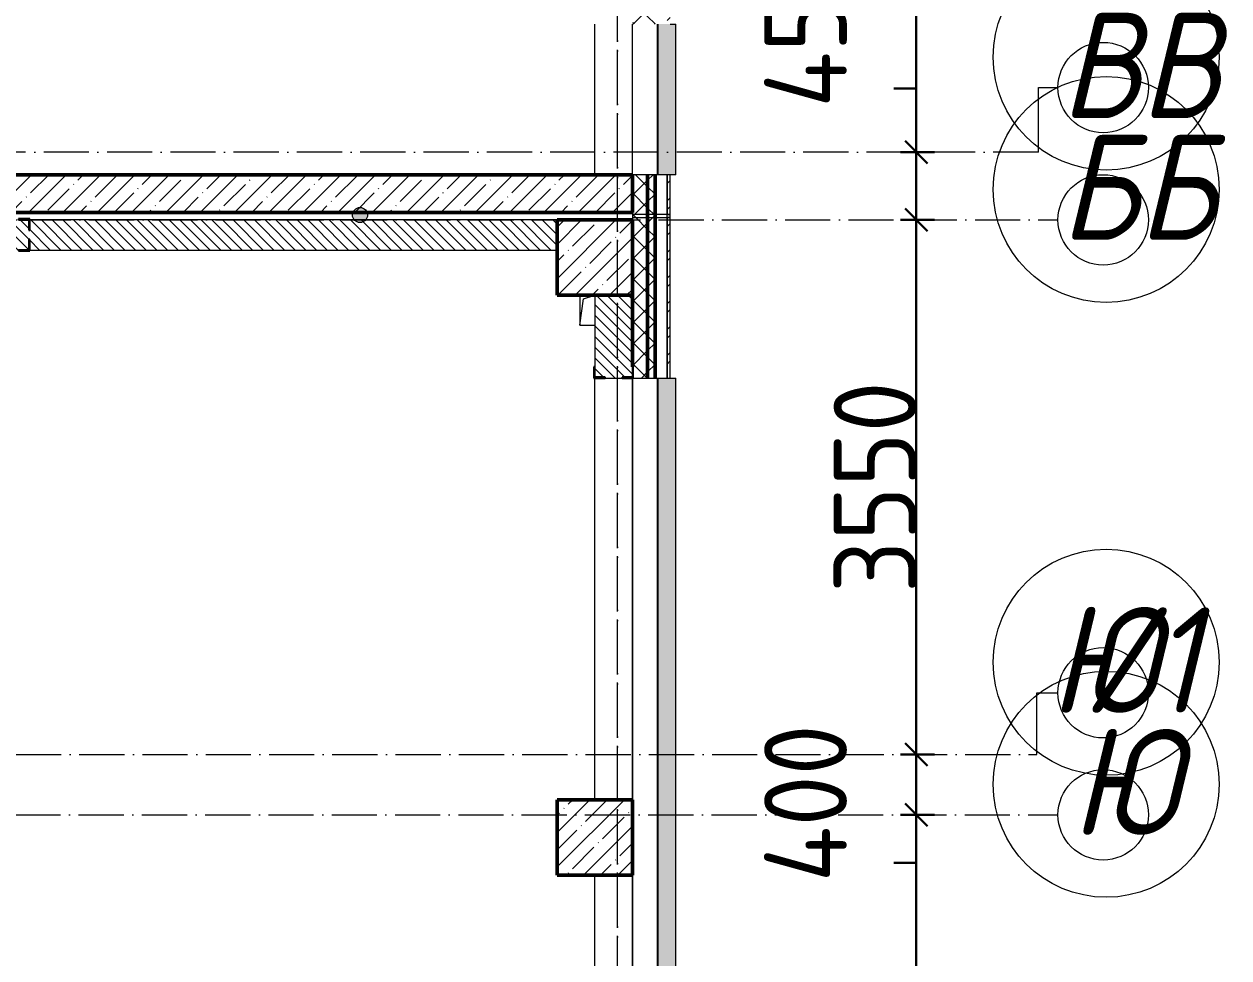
# Model space of a CAD drawing. Header units: millimetres. Extents: x -12989 to 629078, y -109036 to 555275.
# Drawn here: x 380983 to 388980, y -44982 to -38782 of the extents above; entities that cross this region are included whole.
import ezdxf

# ---------------------------------------------------------------- set-up
doc = ezdxf.new("R2010")
doc.units = ezdxf.units.MM
doc.linetypes.add('50_200_ШТРИХ_1Т_ш5_п1_п1_', pattern=[700, 500, -100, 0, -100])
for name, color, linetype, lineweight in [('4 -стяжа', 7, 'Continuous', 30), ('A-____-____-DIMS', 7, 'Continuous', 9), ('A-GENM-____-MCUT', 7, 'Continuous', 25), ('A-GENM-____-OTLN', 7, 'Continuous', 9), ('A-GENM-____-OTLN-1', 7, 'Continuous', 25), ('A-GLAZ-____-OTLN', 7, 'Continuous', 9), ('A-WALL-____-MCUT', 7, 'Continuous', 13), ('A-WALL-____-MCUT-1', 7, 'Continuous', 9), ('A-WALL-____-MCUT-2', 7, 'Continuous', 50), ('A-WALL-____-MCUT-3', 7, 'Continuous', 9), ('A-WALL-____-OTLN', 7, 'Continuous', 9), ('A-WALL-____-PATT-1', 7, 'Continuous', 9), ('A-WALL-FNSH-MCUT-1', 7, 'Continuous', 9), ('G-____-____-TEXT', 7, 'Continuous', 9), ('S-COLS-____-MCUT', 7, 'Continuous', 50), ('S-COLS-____-OTLN', 7, 'Continuous', 9), ('S-GRID-____-IDEN', 7, 'Continuous', 9), ('S-GRID-____-OTLN', 7, 'Continuous', 9), ('S-GRID-____-OTLN-1', 7, '50_200_ШТРИХ_1Т_ш5_п1_п1_', 9)]:
    doc.layers.add(name, color=color, linetype=linetype, lineweight=lineweight)
doc.layers.add('A-GLAZ-____-OTLN-1', color=7, linetype='Continuous', lineweight=9, true_color=0xc0c0c0)
doc.layers.get('4 -стяжа').off()
doc.styles.add('ISOCPEUR_I', font='isocpeui.ttf', dxfattribs={"width": 0.9, "height": 2.5})
doc.styles.add('ISOCPEUR_I_9', font='isocpeui.ttf', dxfattribs={"width": 0.9, "height": 250})
doc.styles.add('СПДС', font='isocpeur.ttf', dxfattribs={"width": 0.9})
doc.dimstyles.new('ISO-2_5_0_9К_БОЛЬШОЙ_ОСИ', dxfattribs={"dimscale": 304.8, "dimtxt": 248.995294, "dimasz": 0.492126, "dimexe": 0.393701, "dimexo": 0, "dimgap": 0, "dimtad": 1, "dimdec": 0, "dimzin": 0, "dimdsep": 46, "dimtxsty": 'ISOCPEUR_I_9', "dimblk1": 'OBLIQUE', "dimblk2": 'OBLIQUE', "dimsah": 1, "dimcen": 0.09, "dimdle": 0.393701, "dimazin": 0, "dimtfac": 1, "dimtdec": 4, "dimtix": 1, "dimtmove": 0, "dimatfit": 3, "dimfxl": 1, "dimtvp": 1, "dimtolj": 1, "dimtzin": 0, "dimarcsym": 2})
doc.dimstyles.new('ISO-2_5_0_9К_БОЛЬШОЙ_ОСИ_1', dxfattribs={"dimscale": 304.8, "dimtxt": 248.995294, "dimasz": 0.492126, "dimexe": 0.393701, "dimexo": 0, "dimgap": 0, "dimtad": 1, "dimdec": 0, "dimzin": 0, "dimdsep": 46, "dimtxsty": 'ISOCPEUR_I_9', "dimblk1": 'OBLIQUE', "dimblk2": 'OBLIQUE', "dimsah": 1, "dimcen": 0.09, "dimdle": 0.393701, "dimazin": 0, "dimtfac": 1, "dimtdec": 4, "dimtix": 1, "dimtmove": 1, "dimatfit": 3, "dimfxl": 1, "dimtvp": 1, "dimtolj": 1, "dimtzin": 0, "dimarcsym": 2})
pattern_1 = [(45, (283770.71, -86863.46), (-70.71068, 70.71068), []), (135, (283770.71, -86863.46), (-70.71068, -70.71068), [])]
pattern_2 = [(45, (-101000, -46531.04), (-114.04925, 114.04925), []), (45, (-100885.95, -46531.04), (-114.04925, 114.04925), [201.613, -40.323, 3.353, -36.97])]
pattern_3 = [(135, (283770.707, -86863.456), (-35.35534, -35.35534), [])]
pattern_4 = [(45, (283770.7, -86863.46), (-114.04925, 114.04925), []), (45, (283884.76, -86863.46), (-114.04925, 114.04925), [201.612, -40.322, 3.353, -36.97])]
pattern_5 = [(45, (283770.71, -86863.46), (-85.53659, 85.53659), []), (45, (283827.73, -86863.46), (-85.53659, 85.53659), [])]

# ---------------------------------------------------------------- blocks, each defined once
blk = doc.blocks.new('BSC_Колонна _Прямоугольная - 500х500-V114-АР1_План отверстий 3 этажа в осях 1-64_Ю-ЯЯ')
at = {"layer": 'S-COLS-____-OTLN'}
h = blk.add_hatch(dxfattribs=at)
h.set_pattern_fill('FP_119', color=256, style=0, pattern_type=2)
h.set_pattern_definition(pattern_2)
h.paths.add_polyline_path([(-250, -250), (250, -250), (250, 250), (-250, 250), (-250, 198.3)], flags=0)
at = {"layer": 'S-COLS-____-MCUT'}
for p, q in [((250, 250), (-250, 250)), ((-250, 250), (-250, -250)), ((250, -250), (250, 250)), ((-250, -250), (250, -250))]:
    blk.add_line(p, q, dxfattribs=at)
blk = doc.blocks.new('Фахверк_СКБ_Уголок - 200_3550-28267367-АР1_План отверстий 3 этажа в осях 1-64_Ю-ЯЯ')
at = {"layer": 'A-GENM-____-MCUT'}
for p, q in [((200, 156), (125, 156)), ((125, 156), (125, 81)), ((125, 81), (131, 81)), ((131, 81), (131, 150)), ((131, 150), (200, 150)), ((200, 150), (200, 156)), ((131, 19), (125, 19)), ((125, 19), (125, -56)), ((131, -50), (131, 19)), ((125, -56), (200, -56)), ((200, -50), (131, -50)), ((200, -56), (200, -50))]:
    blk.add_line(p, q, dxfattribs=at)
blk = doc.blocks.new('Отлив_СКБ - Отлив витража_120_НВФ-31885283-АР1_План отверстий 3 этажа в осях 1-64_Ю-ЯЯ')
at = {"layer": 'A-GLAZ-____-OTLN-1'}
for points in [[(426.9, -2), (1000, -2), (1000, 0), (0, 0), (0, -2)], [(426.9, -120), (1000, -120), (1000, -2), (0, -2), (0, -120)]]:
    blk.add_hatch(color=256, dxfattribs=at).paths.add_polyline_path(points, flags=0)
at = {"layer": 'A-GLAZ-____-OTLN'}
for p, q in [((0, 0), (1000, 0)), ((1000, -2), (0, -2)), ((0, -120), (0, -83)), ((0, -120), (1000, -120)), ((1000, -83), (1000, -120))]:
    blk.add_line(p, q, dxfattribs=at)
blk = doc.blocks.new('Стены 13 - Стены 4-31812941-АР1_План отверстий 3 этажа в осях 1-64_Ю-ЯЯ')
at = {"layer": 'A-WALL-____-MCUT'}
for p, q in [((-1843.5, 41030.2), (-1843.5, 41010.2)), ((-1593.5, 41030.2), (-1843.5, 41030.2)), ((-1593.5, 41010.2), (-1593.5, 41030.2)), ((-1843.5, 41010.2), (-1593.5, 41010.2))]:
    blk.add_line(p, q, dxfattribs=at)
blk = doc.blocks.new('BSC_Колонна _Прямоугольная - 500х500-V138-АР1_План отверстий 3 этажа в осях 1-64_А-ГГ')
at = {"layer": 'S-COLS-____-OTLN'}
h = blk.add_hatch(dxfattribs=at)
h.set_pattern_fill('FP_161', color=256, style=0, pattern_type=2)
h.set_pattern_definition(pattern_2)
h.paths.add_polyline_path([(-250, -250), (250, -250), (250, 250), (-250, 250), (-250, -215.4)], flags=0)
at = {"layer": 'S-COLS-____-MCUT'}
for p, q in [((250, 250), (-250, 250)), ((-250, 250), (-250, -250)), ((250, -250), (250, 250)), ((-250, -250), (250, -250))]:
    blk.add_line(p, q, dxfattribs=at)
blk = doc.blocks.new('BSC_Колонна _Прямоугольная - 500х500-V140-АР1_План отверстий 3 этажа в осях 1-64_А-ГГ')
at = {"layer": 'S-COLS-____-OTLN'}
h = blk.add_hatch(dxfattribs=at)
h.set_pattern_fill('FP_163', color=256, style=0, pattern_type=2)
h.set_pattern_definition([(45, (-101000, -42681.04), (-114.04925, 114.04925), []), (45, (-100885.95, -42681.04), (-114.04925, 114.04925), [201.613, -40.323, 3.353, -36.97])])
h.paths.add_polyline_path([(-250, -250), (250, -250), (250, 250), (-250, 250)], flags=0)
at = {"layer": 'S-COLS-____-MCUT'}
for p, q in [((250, 250), (-250, 250)), ((-250, 250), (-250, -250)), ((250, -250), (250, 250)), ((-250, -250), (250, -250))]:
    blk.add_line(p, q, dxfattribs=at)
blk = doc.blocks.new('Фахверк_СКБ_Уголок - 250_2700-27497298-АР1_План отверстий 3 этажа в осях 1-64_А-ГГ')
at = {"layer": 'A-GENM-____-MCUT'}
for p, q in [((200, 181), (125, 181)), ((125, 181), (125, 106)), ((131, 106), (131, 175)), ((131, 175), (200, 175)), ((200, 175), (200, 181)), ((125, 106), (131, 106)), ((131, -6), (125, -6)), ((125, -6), (125, -81)), ((131, -75), (131, -6)), ((200, -75), (131, -75)), ((200, -81), (200, -75)), ((125, -81), (200, -81))]:
    blk.add_line(p, q, dxfattribs=at)
blk = doc.blocks.new('Фахверк_СКБ_Уголок - 200_3550-28267367-АР1_План отверстий 3 этажа в осях 1-64_А-ГГ')
at = {"layer": 'A-GENM-____-MCUT'}
for p, q in [((200, 156), (125, 156)), ((125, 156), (125, 81)), ((125, 81), (131, 81)), ((131, 81), (131, 150)), ((131, 150), (200, 150)), ((200, 150), (200, 156)), ((131, 19), (125, 19)), ((125, 19), (125, -56)), ((131, -50), (131, 19)), ((125, -56), (200, -56)), ((200, -50), (131, -50)), ((200, -56), (200, -50))]:
    blk.add_line(p, q, dxfattribs=at)
blk = doc.blocks.new('AR_Отверстие прямоугольное _в плите_ - AR_Отверстие прямоугольное _в плите_-V178-АР1_План отверстий 3 этажа в осях 1-64_А-ГГ')
at = {"layer": 'A-GENM-____-OTLN'}
for p, q in [((-50, 100), (-50, -100)), ((-25, 75), (50, 100)), ((-50, -100), (-25, 75)), ((-50, -100), (50, -100))]:
    blk.add_line(p, q, dxfattribs=at)
blk = doc.blocks.new('Отлив_СКБ - Отлив витража_120_НВФ-31885688-АР1_План отверстий 3 этажа в осях 1-64_А-ГГ')
at = {"layer": 'A-GLAZ-____-OTLN-1'}
for points in [[(4275.3, -2), (4800, -2), (4800, 0), (0, 0), (0, -2), (740.4, -2)], [(4275.3, -120), (4800, -120), (4800, -2), (0, -2), (0, -120), (740.4, -120)]]:
    blk.add_hatch(color=256, dxfattribs=at).paths.add_polyline_path(points, flags=0)
at = {"layer": 'A-GLAZ-____-OTLN'}
for p, q in [((0, 0), (4800, 0)), ((4800, -2), (0, -2)), ((0, -120), (0, -83)), ((0, -120), (4800, -120)), ((4800, -83), (4800, -120))]:
    blk.add_line(p, q, dxfattribs=at)
blk = doc.blocks.new('Стены 13 - Стены 4-31812941-АР1_План отверстий 3 этажа в осях 1-64_А-ГГ')
at = {"layer": 'A-WALL-____-MCUT-3'}
for p, q in [((-1843.5, 41030.2), (-1843.5, 41010.2)), ((-1593.5, 41030.2), (-1843.5, 41030.2)), ((-1593.5, 41010.2), (-1593.5, 41030.2)), ((-1843.5, 41010.2), (-1593.5, 41010.2))]:
    blk.add_line(p, q, dxfattribs=at)
blk = doc.blocks.new('Ось сетки - Круг_Ø6_00__ISO-2_5_0_9K_-25732049-АР1_План отверстий 3 этажа в осях 1-64_А-ГГ')
at = {"layer": 'S-GRID-____-IDEN'}
blk.add_circle((0, 0), 3, dxfattribs=at)
blk = doc.blocks.new('Ось сетки - Круг_Ø6_00__ISO-2_5_0_9K_-25732049-АР1_План отверстий 3 этажа в осях 1-64_Ю-ЯЯ')
at = {"layer": 'S-GRID-____-IDEN'}
blk.add_circle((0, 0), 3, dxfattribs=at)
blk = doc.blocks.new('_Oblique')
at = {"color": 0, "linetype": 'ByBlock', "lineweight": -2}
blk.add_line((-0.5, -0.5), (0.5, 0.5), dxfattribs=at)
blk = doc.blocks.new('*D2874')
at = {"layer": 'A-____-____-DIMS', "color": 0, "lineweight": -2, "transparency": 16777216}
for p, q in [((386904.9, -44152.4), (386904.9, -43512.4)), ((386798.9, -43632.4), (387024.9, -43632.4)), ((386798.9, -44032.4), (387024.9, -44032.4)), ((386904.9, -44352.1), (386904.9, -44032.4)), ((386754.9, -44352.1), (386904.9, -44352.1))]:
    blk.add_line(p, q, dxfattribs=at)
at = {"layer": 'Defpoints', "color": 0, "transparency": 16777216}
for p in [(386798.9, -43632.4), (386904.9, -43632.4), (386798.9, -44032.4)]:
    blk.add_point(p, dxfattribs=at)
at = {"layer": 'A-____-____-DIMS', "color": 0, "lineweight": -2, "transparency": 16777216, "xscale": 150, "yscale": 150, "zscale": 150}
for p, rotation in [((386904.9, -43632.4), 90), ((386904.9, -44032.4), 270)]:
    blk.add_blockref('_Oblique', p, dxfattribs=dict(at, rotation=rotation))
at = {"layer": 'A-____-____-DIMS', "color": 0, "transparency": 16777216, "insert": (385895.4, -44480.1), "char_height": 548.64, "attachment_point": 1, "rotation": 90, "line_spacing_factor": 1.149209, "style": 'СПДС'}
blk.add_mtext('\\A1;400', dxfattribs=at)
blk = doc.blocks.new('*D2875')
at = {"layer": 'A-____-____-DIMS', "color": 0, "lineweight": -2, "transparency": 16777216}
for p, q in [((386904.9, -43752.4), (386904.9, -39962.4)), ((386798.9, -40082.4), (387024.9, -40082.4)), ((386798.9, -43632.4), (387024.9, -43632.4))]:
    blk.add_line(p, q, dxfattribs=at)
at = {"layer": 'Defpoints', "color": 0, "transparency": 16777216}
for p in [(386798.9, -40082.4), (386904.9, -40082.4), (386798.9, -43632.4)]:
    blk.add_point(p, dxfattribs=at)
at = {"layer": 'A-____-____-DIMS', "color": 0, "lineweight": -2, "transparency": 16777216, "xscale": 150, "yscale": 150, "zscale": 150}
for p, rotation in [((386904.9, -40082.4), 90), ((386904.9, -43632.4), 270)]:
    blk.add_blockref('_Oblique', p, dxfattribs=dict(at, rotation=rotation))
at = {"layer": 'A-____-____-DIMS', "color": 0, "transparency": 16777216, "insert": (386630.6, -41857.4), "char_height": 548.64, "attachment_point": 5, "rotation": 90, "style": 'СПДС'}
blk.add_mtext('\\A1;3550', dxfattribs=at)
blk = doc.blocks.new('*D2876')
at = {"layer": 'A-____-____-DIMS', "color": 0, "lineweight": -2, "transparency": 16777216}
for p, q in [((386754.9, -39209.4), (386904.9, -39209.4)), ((386904.9, -39209.4), (386904.9, -39632.4)), ((386904.9, -40202.4), (386904.9, -39512.4)), ((386798.9, -39632.4), (387024.9, -39632.4)), ((386798.9, -40082.4), (387024.9, -40082.4))]:
    blk.add_line(p, q, dxfattribs=at)
at = {"layer": 'Defpoints', "color": 0, "transparency": 16777216}
for p in [(386798.9, -39632.4), (386904.9, -39632.4), (386798.9, -40082.4)]:
    blk.add_point(p, dxfattribs=at)
at = {"layer": 'A-____-____-DIMS', "color": 0, "lineweight": -2, "transparency": 16777216, "xscale": 150, "yscale": 150, "zscale": 150}
for p, rotation in [((386904.9, -39632.4), 90), ((386904.9, -40082.4), 270)]:
    blk.add_blockref('_Oblique', p, dxfattribs=dict(at, rotation=rotation))
at = {"layer": 'A-____-____-DIMS', "color": 0, "transparency": 16777216, "insert": (385895.4, -39337.4), "char_height": 548.64, "attachment_point": 1, "rotation": 90, "line_spacing_factor": 1.149209, "style": 'СПДС'}
blk.add_mtext('\\A1;450', dxfattribs=at)
blk = doc.blocks.new('*D2877')
at = {"layer": 'A-____-____-DIMS', "color": 0, "lineweight": -2, "transparency": 16777216}
for p, q in [((386904.9, -39752.4), (386904.9, -34812.4)), ((386798.9, -34932.4), (387024.9, -34932.4)), ((386798.9, -39632.4), (387024.9, -39632.4))]:
    blk.add_line(p, q, dxfattribs=at)
at = {"layer": 'Defpoints', "color": 0, "transparency": 16777216}
for p in [(386798.9, -34932.4), (386904.9, -34932.4), (386798.9, -39632.4)]:
    blk.add_point(p, dxfattribs=at)
at = {"layer": 'A-____-____-DIMS', "color": 0, "lineweight": -2, "transparency": 16777216, "xscale": 150, "yscale": 150, "zscale": 150}
for p, rotation in [((386904.9, -34932.4), 90), ((386904.9, -39632.4), 270)]:
    blk.add_blockref('_Oblique', p, dxfattribs=dict(at, rotation=rotation))
at = {"layer": 'A-____-____-DIMS', "color": 0, "transparency": 16777216, "insert": (386630.6, -37282.4), "char_height": 548.64, "attachment_point": 5, "rotation": 90, "style": 'СПДС'}
blk.add_mtext('\\A1;4700', dxfattribs=at)
blk = doc.blocks.new('*D2901')
at = {"layer": 'A-____-____-DIMS', "color": 0, "lineweight": -2, "transparency": 16777216}
for p, q in [((386904.9, -49652.4), (386904.9, -43912.4)), ((386798.9, -44032.4), (387024.9, -44032.4)), ((386798.9, -49532.4), (387024.9, -49532.4))]:
    blk.add_line(p, q, dxfattribs=at)
at = {"layer": 'Defpoints', "color": 0, "transparency": 16777216}
for p in [(386798.9, -44032.4), (386904.9, -44032.4), (386798.9, -49532.4)]:
    blk.add_point(p, dxfattribs=at)
at = {"layer": 'A-____-____-DIMS', "color": 0, "lineweight": -2, "transparency": 16777216, "xscale": 150, "yscale": 150, "zscale": 150}
for p, rotation in [((386904.9, -44032.4), 90), ((386904.9, -49532.4), 270)]:
    blk.add_blockref('_Oblique', p, dxfattribs=dict(at, rotation=rotation))
at = {"layer": 'A-____-____-DIMS', "color": 0, "transparency": 16777216, "insert": (386630.6, -46782.4), "char_height": 548.64, "attachment_point": 5, "rotation": 90, "style": 'СПДС'}
blk.add_mtext('\\A1;5500', dxfattribs=at)
blk = doc.blocks.new('*D2902')
at = {"layer": 'A-____-____-DIMS', "color": 0, "lineweight": -2, "transparency": 16777216}
for p, q in [((386904.9, -44152.4), (386904.9, -43512.4)), ((386798.9, -43632.4), (387024.9, -43632.4)), ((386798.9, -44032.4), (387024.9, -44032.4)), ((386904.9, -44352.1), (386904.9, -44032.4)), ((386754.9, -44352.1), (386904.9, -44352.1))]:
    blk.add_line(p, q, dxfattribs=at)
at = {"layer": 'Defpoints', "color": 0, "transparency": 16777216}
for p in [(386798.9, -43632.4), (386904.9, -43632.4), (386798.9, -44032.4)]:
    blk.add_point(p, dxfattribs=at)
at = {"layer": 'A-____-____-DIMS', "color": 0, "lineweight": -2, "transparency": 16777216, "xscale": 150, "yscale": 150, "zscale": 150}
for p, rotation in [((386904.9, -43632.4), 90), ((386904.9, -44032.4), 270)]:
    blk.add_blockref('_Oblique', p, dxfattribs=dict(at, rotation=rotation))
at = {"layer": 'A-____-____-DIMS', "color": 0, "transparency": 16777216, "insert": (385895.4, -44480.1), "char_height": 548.64, "attachment_point": 1, "rotation": 90, "line_spacing_factor": 1.149209, "style": 'СПДС'}
blk.add_mtext('\\A1;400', dxfattribs=at)
blk = doc.blocks.new('*D2903')
at = {"layer": 'A-____-____-DIMS', "color": 0, "lineweight": -2, "transparency": 16777216}
for p, q in [((386904.9, -43752.4), (386904.9, -39962.4)), ((386798.9, -40082.4), (387024.9, -40082.4)), ((386798.9, -43632.4), (387024.9, -43632.4))]:
    blk.add_line(p, q, dxfattribs=at)
at = {"layer": 'Defpoints', "color": 0, "transparency": 16777216}
for p in [(386798.9, -40082.4), (386904.9, -40082.4), (386798.9, -43632.4)]:
    blk.add_point(p, dxfattribs=at)
at = {"layer": 'A-____-____-DIMS', "color": 0, "lineweight": -2, "transparency": 16777216, "xscale": 150, "yscale": 150, "zscale": 150}
for p, rotation in [((386904.9, -40082.4), 90), ((386904.9, -43632.4), 270)]:
    blk.add_blockref('_Oblique', p, dxfattribs=dict(at, rotation=rotation))
at = {"layer": 'A-____-____-DIMS', "color": 0, "transparency": 16777216, "insert": (386630.6, -41857.4), "char_height": 548.64, "attachment_point": 5, "rotation": 90, "style": 'СПДС'}
blk.add_mtext('\\A1;3550', dxfattribs=at)
blk = doc.blocks.new('*D2904')
at = {"layer": 'A-____-____-DIMS', "color": 0, "lineweight": -2, "transparency": 16777216}
for p, q in [((386754.9, -39209.4), (386904.9, -39209.4)), ((386904.9, -39209.4), (386904.9, -39632.4)), ((386904.9, -40202.4), (386904.9, -39512.4)), ((386798.9, -39632.4), (387024.9, -39632.4)), ((386798.9, -40082.4), (387024.9, -40082.4))]:
    blk.add_line(p, q, dxfattribs=at)
at = {"layer": 'Defpoints', "color": 0, "transparency": 16777216}
for p in [(386798.9, -39632.4), (386904.9, -39632.4), (386798.9, -40082.4)]:
    blk.add_point(p, dxfattribs=at)
at = {"layer": 'A-____-____-DIMS', "color": 0, "lineweight": -2, "transparency": 16777216, "xscale": 150, "yscale": 150, "zscale": 150}
for p, rotation in [((386904.9, -39632.4), 90), ((386904.9, -40082.4), 270)]:
    blk.add_blockref('_Oblique', p, dxfattribs=dict(at, rotation=rotation))
at = {"layer": 'A-____-____-DIMS', "color": 0, "transparency": 16777216, "insert": (385895.4, -39337.4), "char_height": 548.64, "attachment_point": 1, "rotation": 90, "line_spacing_factor": 1.149209, "style": 'СПДС'}
blk.add_mtext('\\A1;450', dxfattribs=at)
blk = doc.blocks.new('3эт')
at = {"layer": 'S-GRID-____-OTLN-1', "color": 251, "ltscale": 0.6, "true_color": 0x636466}
for p, q in [((384920.7, -46882.4), (384920.7, 4029.4)), ((384920.7, -91346.1), (384920.7, -36982.5)), ((387715.1, -39632.4), (376792, -39632.4)), ((387715.1, -39632.4), (376792, -39632.4)), ((376792, -40082.4), (387845.1, -40082.4)), ((376792, -40082.4), (387845.1, -40082.4)), ((358243, -43632.4), (387705.3, -43632.4)), ((358243, -43632.4), (387705.3, -43632.4)), ((351097.5, -44032.4), (387845.1, -44032.4))]:
    blk.add_line(p, q, dxfattribs=at)
at = {"layer": 'S-GRID-____-IDEN', "xscale": 250, "yscale": 250, "zscale": 99.99999999999993}
for p, rotation in [((388165, -39001.3), 89.99999999999982), ((388165, -39879.9), 269.9999999999995), ((388165, -43019.7), 269.9999999999994), ((388165, -43829.9), 269.9999999999995)]:
    blk.add_blockref('Ось сетки - Круг_Ø6_00__ISO-2_5_0_9K_-25732049-АР1_План отверстий 3 этажа в осях 1-64_Ю-ЯЯ', p, dxfattribs=dict(at, rotation=rotation))
at = {"layer": 'S-GRID-____-IDEN', "char_height": 700, "attachment_point": 1}
for s, insert, width, style in [('ВВ', (387862.8, -38706.7), 447.342, 'ISOCPEUR_I_9'), ('ВВ', (387862.8, -38706.7), 447.342, 'ISOCPEUR_I'), ('ББ', (387857.7, -39514.8), 447.342, 'ISOCPEUR_I_9'), ('ББ', (387857.7, -39514.8), 447.342, 'ISOCPEUR_I'), ('\\fISOCPEUR|b0|i1|c204|p34|;\\W.9;Ю', (387789.3, -42654.6), 266.962, 'ISOCPEUR_I_9'), ('\\fISOCPEUR|b0|i1|c204|p34|;\\W.9;Ю', (387789.3, -42654.6), 266.962, 'ISOCPEUR_I'), ('/1', (388009.5, -42654.6), 346.329, 'ISOCPEUR_I_9'), ('/1', (388009.5, -42654.6), 346.329, 'ISOCPEUR_I'), ('\\fISOCPEUR|b0|i1|c204|p34|;\\W.9;Ю', (387931.9, -43464.8), 266.962, 'ISOCPEUR_I_9'), ('\\fISOCPEUR|b0|i1|c204|p34|;\\W.9;Ю', (387931.9, -43464.8), 266.962, 'ISOCPEUR_I')]:
    blk.add_mtext(s, dxfattribs=dict(at, insert=insert, width=width, style=style))
at = {"layer": 'A-____-____-DIMS'}
for base, p1, p2, override, picture, middle in [((386904.9, -34932.4), (386798.9, -39632.4), (386798.9, -34932.4), {"dimtxt": 1.8, "dimpost": '<>', "dimtxsty": 'СПДС', "dimfxl": 4700}, '*D2877', (386630.6, -37282.4)), ((386904.9, -40082.4), (386798.9, -43632.4), (386798.9, -40082.4), {"dimtxt": 1.8, "dimpost": '<>', "dimtxsty": 'СПДС', "dimfxl": 3550}, '*D2875', (386630.6, -41857.4)), ((386904.9, -40082.4), (386798.9, -43632.4), (386798.9, -40082.4), {"dimtxt": 1.8, "dimpost": '<>', "dimtxsty": 'СПДС', "dimfxl": 3550}, '*D2903', (386630.6, -41857.4)), ((386904.9, -44032.4), (386798.9, -49532.4), (386798.9, -44032.4), {"dimtxt": 1.8, "dimpost": '<>', "dimtxsty": 'СПДС', "dimfxl": 5500}, '*D2901', (386630.6, -46782.4))]:
    dim = blk.add_linear_dim(base=base, p1=p1, p2=p2, angle=90, dimstyle='ISO-2_5_0_9К_БОЛЬШОЙ_ОСИ', override=override, dxfattribs=at)
    dim.commit()
    dim.dimension.update_dxf_attribs({"geometry": picture, "text_midpoint": middle})
for base, p1, p2, override, picture, middle in [((386904.9, -39632.4), (386798.9, -40082.4), (386798.9, -39632.4), {"dimtxt": 1.8, "dimpost": '<>', "dimtxsty": 'СПДС', "dimfxl": 450}, '*D2876', (386745, -39209.4)), ((386904.9, -39632.4), (386798.9, -40082.4), (386798.9, -39632.4), {"dimtxt": 1.8, "dimpost": '<>', "dimtxsty": 'СПДС', "dimfxl": 450}, '*D2904', (386745, -39209.4)), ((386904.9, -43632.4), (386798.9, -44032.4), (386798.9, -43632.4), {"dimtxt": 1.8, "dimpost": '<>', "dimtxsty": 'СПДС', "dimfxl": 400}, '*D2874', (386745, -44352.1)), ((386904.9, -43632.4), (386798.9, -44032.4), (386798.9, -43632.4), {"dimtxt": 1.8, "dimpost": '<>', "dimtxsty": 'СПДС', "dimfxl": 400}, '*D2902', (386745, -44352.1))]:
    dim = blk.add_linear_dim(base=base, p1=p1, p2=p2, angle=90, dimstyle='ISO-2_5_0_9К_БОЛЬШОЙ_ОСИ_1', override=override, dxfattribs=at)
    dim.commit()
    dim.dimension.update_dxf_attribs({"geometry": picture, "text_midpoint": middle, "dimtype": 160, "text_rotation": 90})

msp = doc.modelspace()

# ---------------------------------------------------------------- hatches: boundary and pattern name
at = {"layer": 'A-WALL-____-PATT-1'}
h = msp.add_hatch(dxfattribs=at)
h.set_pattern_fill('FP_4', color=256, style=0, pattern_type=2)
h.set_pattern_definition(pattern_1)
h.paths.add_polyline_path([(385020.7074, -40067.4142), (385120.7074, -40067.4142), (385120.7074, -39782.4142), (385020.7074, -39782.4142)], flags=0)
h.paths.add_polyline_path([(385120.7074, -38782.4142), (385120.7074, -31082.4142), (385026.7074, -31082.4142), (385026.7074, -31157.4142), (385020.7074, -31157.4142), (385020.7074, -38782.4142)], flags=0)
h.paths.add_polyline_path([(385026.7074, -17382.4142), (385120.7074, -17382.4142), (385120.7074, -16132.4142), (385026.7074, -16132.4142), (385026.7074, -16207.4142), (385020.7074, -16207.4142), (385020.7074, -17307.4142), (385026.7074, -17307.4142), (385026.7074, -17376.4142)], flags=0)
h.paths.add_polyline_path([(385120.7074, -14332.4142), (385120.7074, -13132.4142), (385020.7074, -13132.4142), (385020.7074, -14257.4142), (385026.7074, -14257.4142), (385026.7074, -14332.4142)], flags=0)
h.paths.add_polyline_path([(385120.7074, -11332.4142), (385120.7074, -10132.4142), (385026.7074, -10132.4142), (385026.7074, -10207.4142), (385020.7074, -10207.4142), (385020.7074, -11257.4142), (385026.7074, -11257.4142), (385026.7074, -11332.4142)], flags=0)
h.paths.add_polyline_path([(385120.7074, -8332.4142), (385120.7074, -7132.4142), (385026.7074, -7132.4142), (385026.7074, -7207.4142), (385020.7074, -7207.4142), (385020.7074, -8257.4142), (385026.7074, -8257.4142), (385026.7074, -8332.4142)], flags=0)
h.paths.add_polyline_path([(385120.7074, -5332.4142), (385120.7074, -1182.4142), (385020.7074, -1182.4142), (385020.7074, -5332.4142)], flags=0)
h = msp.add_hatch(dxfattribs=at)
h.set_pattern_fill('FP_4', color=256, style=0, pattern_type=2)
h.set_pattern_definition(pattern_1)
h.paths.add_polyline_path([(385170.7074, -40067.4142), (385170.7074, -39782.4142), (385120.7074, -39782.4142), (385120.7074, -40067.4142)], flags=0)
h.paths.add_polyline_path([(385170.7074, -38782.4142), (385170.7074, -31082.4142), (385120.7074, -31082.4142), (385120.7074, -38782.4142)], flags=0)
h.paths.add_polyline_path([(385170.7074, -17382.4142), (385170.7074, -16132.4142), (385120.7074, -16132.4142), (385120.7074, -17382.4142)], flags=0)
h.paths.add_polyline_path([(385170.7074, -14332.4142), (385170.7074, -13132.4142), (385120.7074, -13132.4142), (385120.7074, -14332.4142)], flags=0)
h.paths.add_polyline_path([(385120.7074, -11332.4142), (385170.7074, -11332.4142), (385170.7074, -10132.4142), (385120.7074, -10132.4142), (385120.7074, -10266.182)], flags=0)
h.paths.add_polyline_path([(385170.7074, -8332.4142), (385170.7074, -7132.4142), (385120.7074, -7132.4142), (385120.7074, -8332.4142)], flags=0)
h.paths.add_polyline_path([(385120.7074, -5332.4142), (385170.7074, -5332.4142), (385170.7074, -1182.4142), (385120.7074, -1182.4142)], flags=0)
h = msp.add_hatch(dxfattribs=at)
h.set_pattern_fill('FP_6', color=256, style=0, pattern_type=2)
h.set_pattern_definition(pattern_5)
h.paths.add_polyline_path([(385270.7074, -40047.4142), (385270.7074, -39782.4142), (385250.7074, -39782.4142), (385250.7074, -40047.4142)], flags=0)
h.paths.add_polyline_path([(385250.7074, -38782.4142), (385270.7074, -38782.4142), (385270.7074, -31082.4142), (385250.7074, -31082.4142), (385250.7074, -36097.9438)], flags=0)
h = msp.add_hatch(dxfattribs=at)
h.set_pattern_fill('FP_12', color=256, style=0, pattern_type=2)
h.set_pattern_definition(pattern_4)
h.paths.add_polyline_path([(385020.7074, -40032.4142), (385020.7074, -39782.4142), (380620.7074, -39782.4142), (380620.7074, -40032.4142), (384502.1459, -40032.4142)], flags=0)
h = msp.add_hatch(dxfattribs=at)
h.set_pattern_fill('FP_38', color=256, style=0, pattern_type=2)
h.set_pattern_definition(pattern_4)
h.paths.add_polyline_path([(385020.7074, -40032.4142), (385020.7074, -39782.4142), (380620.7074, -39782.4142), (380620.7074, -40032.4142), (384502.4949, -40032.4142)], flags=0)
h = msp.add_hatch(dxfattribs=at)
h.set_pattern_fill('FP_1', color=256, style=0, pattern_type=2)
h.set_pattern_definition(pattern_1)
h.paths.add_polyline_path([(385120.7074, -40067.4142), (385120.7074, -39782.4142), (385020.7074, -39782.4142), (385020.7074, -40067.4142)], flags=0)
h = msp.add_hatch(dxfattribs=at)
h.set_pattern_fill('FP_1', color=256, style=0, pattern_type=2)
h.set_pattern_definition(pattern_1)
h.paths.add_polyline_path([(385170.7074, -40067.4142), (385170.7074, -39782.4142), (385120.7074, -39782.4142), (385120.7074, -40067.4142)], flags=0)
h = msp.add_hatch(dxfattribs=at)
h.set_pattern_fill('FP_3', color=256, style=0, pattern_type=2)
h.set_pattern_definition(pattern_5)
h.paths.add_polyline_path([(385270.7074, -40047.4142), (385270.7074, -39782.4142), (385250.7074, -39782.4142), (385250.7074, -40047.4142)], flags=0)
h = msp.add_hatch(dxfattribs=at)
h.set_pattern_fill('FP_9', color=256, style=0, pattern_type=2)
h.set_pattern_definition(pattern_3)
h.paths.add_polyline_path([(384520.7074, -40282.4142), (384520.7074, -40082.4142), (381020.7074, -40082.4142), (381020.7074, -40151.4142), (381014.7074, -40151.4142), (381014.7074, -40082.4142), (377520.7074, -40082.4142), (377520.7074, -40282.4142), (381014.7074, -40282.4142), (381014.7074, -40213.4142), (381020.7074, -40213.4142), (381020.7074, -40282.4142), (384502.1459, -40282.4142)], flags=0)
h = msp.add_hatch(dxfattribs=at)
h.set_pattern_fill('FP_6', color=256, style=0, pattern_type=2)
h.set_pattern_definition(pattern_3)
h.paths.add_polyline_path([(384520.7074, -40282.4142), (384520.7074, -40082.4142), (381020.7074, -40082.4142), (381020.7074, -40151.4142), (381014.7074, -40151.4142), (381014.7074, -40082.4142), (377520.7074, -40082.4142), (377520.7074, -40282.4142), (381014.7074, -40282.4142), (381014.7074, -40213.4142), (381020.7074, -40213.4142), (381020.7074, -40282.4142), (384502.4949, -40282.4142)], flags=0)
h = msp.add_hatch(dxfattribs=at)
h.set_pattern_fill('FP_4', color=256, style=0, pattern_type=2)
h.set_pattern_definition(pattern_1)
h.paths.add_polyline_path([(385026.7074, -41132.4142), (385120.7074, -41132.4142), (385120.7074, -40067.4142), (385020.7074, -40067.4142), (385020.7074, -41057.4142), (385026.7074, -41057.4142), (385026.7074, -41126.4142)], flags=0)
h = msp.add_hatch(dxfattribs=at)
h.set_pattern_fill('FP_1', color=256, style=0, pattern_type=2)
h.set_pattern_definition(pattern_1)
h.paths.add_polyline_path([(385120.7074, -88882.4142), (385120.7074, -87932.4142), (385026.7074, -87932.4142), (385026.7074, -88007.4142), (385020.7074, -88007.4142), (385020.7074, -88882.4142)], flags=0)
h.paths.add_polyline_path([(385026.7074, -86132.4142), (385120.7074, -86132.4142), (385120.7074, -84932.4142), (385026.7074, -84932.4142), (385026.7074, -85007.4142), (385020.7074, -85007.4142), (385020.7074, -86057.4142), (385026.7074, -86057.4142), (385026.7074, -86129.4028)], flags=0)
h.paths.add_polyline_path([(385120.7074, -83132.4142), (385120.7074, -81932.4142), (385026.7074, -81932.4142), (385026.7074, -82007.4142), (385020.7074, -82007.4142), (385020.7074, -83057.4142), (385026.7074, -83057.4142), (385026.7074, -83132.4142)], flags=0)
h.paths.add_polyline_path([(385120.7074, -80132.4142), (385120.7074, -78932.4142), (385026.7074, -78932.4142), (385026.7074, -79007.4142), (385020.7074, -79007.4142), (385020.7074, -80057.4142), (385026.7074, -80057.4142), (385026.7074, -80132.4142)], flags=0)
h.paths.add_polyline_path([(385026.7074, -77132.4142), (385120.7074, -77132.4142), (385120.7074, -75932.4142), (385026.7074, -75932.4142), (385026.7074, -76007.4142), (385020.7074, -76007.4142), (385020.7074, -77057.4142), (385026.7074, -77057.4142), (385026.7074, -77126.4142)], flags=0)
h.paths.add_polyline_path([(385026.7074, -71132.4142), (385120.7074, -71132.4142), (385120.7074, -69932.4142), (385026.7074, -69932.4142), (385026.7074, -70007.4142), (385020.7074, -70007.4142), (385020.7074, -71057.4142), (385026.7074, -71057.4142), (385026.7074, -71126.4142)], flags=0)
h.paths.add_polyline_path([(385026.7074, -68132.4142), (385120.7074, -68132.4142), (385120.7074, -66932.4142), (385026.7074, -66932.4142), (385026.7074, -67007.4142), (385020.7074, -67007.4142), (385020.7074, -68057.4142), (385026.7074, -68057.4142), (385026.7074, -68126.4142)], flags=0)
h.paths.add_polyline_path([(385120.7074, -65132.4142), (385120.7074, -63932.4142), (385026.7074, -63932.4142), (385026.7074, -64007.4142), (385020.7074, -64007.4142), (385020.7074, -65057.4142), (385026.7074, -65057.4142), (385026.7074, -65132.4142)], flags=0)
h.paths.add_polyline_path([(385026.7074, -62132.4142), (385120.7074, -62132.4142), (385120.7074, -60932.4142), (385026.7074, -60932.4142), (385026.7074, -61007.4142), (385020.7074, -61007.4142), (385020.7074, -62057.4142), (385026.7074, -62057.4142), (385026.7074, -62126.4142)], flags=0)
h.paths.add_polyline_path([(385120.7074, -59132.4142), (385120.7074, -57932.4142), (385026.7074, -57932.4142), (385026.7074, -58007.4142), (385020.7074, -58007.4142), (385020.7074, -59057.4142), (385026.7074, -59057.4142), (385026.7074, -59132.4142)], flags=0)
h.paths.add_polyline_path([(385120.7074, -53132.4142), (385120.7074, -51932.4142), (385026.7074, -51932.4142), (385026.7074, -52007.4142), (385020.7074, -52007.4142), (385020.7074, -53057.4142), (385026.7074, -53057.4142), (385026.7074, -53132.4142)], flags=0)
h.paths.add_polyline_path([(385026.7074, -50132.4142), (385120.7074, -50132.4142), (385120.7074, -48932.4142), (385026.7074, -48932.4142), (385026.7074, -49007.4142), (385020.7074, -49007.4142), (385020.7074, -50057.4142), (385026.7074, -50057.4142), (385026.7074, -50126.4142)], flags=0)
h.paths.add_polyline_path([(385120.7074, -47132.4142), (385120.7074, -45932.4142), (385026.7074, -45932.4142), (385026.7074, -46007.4142), (385020.7074, -46007.4142), (385020.7074, -47057.4142), (385026.7074, -47057.4142), (385026.7074, -47132.4142)], flags=0)
h.paths.add_polyline_path([(385120.7074, -41132.4142), (385120.7074, -40067.4142), (385020.7074, -40067.4142), (385020.7074, -41057.4142), (385026.7074, -41057.4142), (385026.7074, -41132.4142)], flags=0)
h = msp.add_hatch(dxfattribs=at)
h.set_pattern_fill('FP_4', color=256, style=0, pattern_type=2)
h.set_pattern_definition(pattern_1)
h.paths.add_polyline_path([(385170.7074, -41132.4142), (385170.7074, -40067.4142), (385120.7074, -40067.4142), (385120.7074, -41132.4142)], flags=0)
h = msp.add_hatch(dxfattribs=at)
h.set_pattern_fill('FP_1', color=256, style=0, pattern_type=2)
h.set_pattern_definition(pattern_1)
h.paths.add_polyline_path([(385120.7074, -88932.4142), (385170.7074, -88932.4142), (385170.7074, -87932.4142), (385120.7074, -87932.4142), (385120.7074, -88882.4142)], flags=0)
h.paths.add_polyline_path([(385120.7074, -86132.4142), (385170.7074, -86132.4142), (385170.7074, -84932.4142), (385120.7074, -84932.4142), (385120.7074, -86129.4028)], flags=0)
h.paths.add_polyline_path([(385170.7074, -83132.4142), (385170.7074, -81932.4142), (385120.7074, -81932.4142), (385120.7074, -83132.4142)], flags=0)
h.paths.add_polyline_path([(385170.7074, -80132.4142), (385170.7074, -78932.4142), (385120.7074, -78932.4142), (385120.7074, -80132.4142)], flags=0)
h.paths.add_polyline_path([(385120.7074, -77132.4142), (385170.7074, -77132.4142), (385170.7074, -75932.4142), (385120.7074, -75932.4142), (385120.7074, -76669.0687)], flags=0)
h.paths.add_polyline_path([(385120.7074, -71132.4142), (385170.7074, -71132.4142), (385170.7074, -69932.4142), (385120.7074, -69932.4142), (385120.7074, -70648.8561)], flags=0)
h.paths.add_polyline_path([(385170.7074, -68132.4142), (385170.7074, -66932.4142), (385120.7074, -66932.4142), (385120.7074, -68132.4142)], flags=0)
h.paths.add_polyline_path([(385170.7074, -65132.4142), (385170.7074, -63932.4142), (385120.7074, -63932.4142), (385120.7074, -65132.4142)], flags=0)
h.paths.add_polyline_path([(385120.7074, -62132.4142), (385170.7074, -62132.4142), (385170.7074, -60932.4142), (385120.7074, -60932.4142), (385120.7074, -62048.5523)], flags=0)
h.paths.add_polyline_path([(385120.7074, -59132.4142), (385170.7074, -59132.4142), (385170.7074, -57932.4142), (385120.7074, -57932.4142), (385120.7074, -58608.4308)], flags=0)
h.paths.add_polyline_path([(385120.7074, -53132.4142), (385170.7074, -53132.4142), (385170.7074, -51932.4142), (385120.7074, -51932.4142), (385120.7074, -52588.2182)], flags=0)
h.paths.add_polyline_path([(385170.7074, -50132.4142), (385170.7074, -48932.4142), (385120.7074, -48932.4142), (385120.7074, -50132.4142)], flags=0)
h.paths.add_polyline_path([(385120.7074, -47132.4142), (385170.7074, -47132.4142), (385170.7074, -45932.4142), (385120.7074, -45932.4142), (385120.7074, -46568.0055)], flags=0)
h.paths.add_polyline_path([(385120.7074, -41132.4142), (385170.7074, -41132.4142), (385170.7074, -40067.4142), (385120.7074, -40067.4142), (385120.7074, -40547.7929)], flags=0)
h = msp.add_hatch(dxfattribs=at)
h.set_pattern_fill('FP_6', color=256, style=0, pattern_type=2)
h.set_pattern_definition(pattern_5)
h.paths.add_polyline_path([(385270.7074, -41132.4142), (385270.7074, -40067.4142), (385250.7074, -40067.4142), (385250.7074, -41132.4142)], flags=0)
h = msp.add_hatch(dxfattribs=at)
h.set_pattern_fill('FP_3', color=256, style=0, pattern_type=2)
h.set_pattern_definition(pattern_5)
h.paths.add_polyline_path([(385250.7074, -89032.4142), (385270.7074, -89032.4142), (385270.7074, -87932.4142), (385250.7074, -87932.4142), (385250.7074, -89012.4142)], flags=0)
h.paths.add_polyline_path([(385270.7074, -86132.4142), (385270.7074, -84932.4142), (385250.7074, -84932.4142), (385250.7074, -86132.4142)], flags=0)
h.paths.add_polyline_path([(385250.7074, -83132.4142), (385270.7074, -83132.4142), (385270.7074, -81932.4142), (385250.7074, -81932.4142), (385250.7074, -82689.2813)], flags=0)
h.paths.add_polyline_path([(385250.7074, -80132.4142), (385270.7074, -80132.4142), (385270.7074, -78932.4142), (385250.7074, -78932.4142), (385250.7074, -80109.1902)], flags=0)
h.paths.add_polyline_path([(385270.7074, -77132.4142), (385270.7074, -75932.4142), (385250.7074, -75932.4142), (385250.7074, -77132.4142)], flags=0)
h.paths.add_polyline_path([(385270.7074, -71132.4142), (385270.7074, -69932.4142), (385250.7074, -69932.4142), (385250.7074, -71132.4142)], flags=0)
h.paths.add_polyline_path([(385270.7074, -68132.4142), (385270.7074, -66932.4142), (385250.7074, -66932.4142), (385250.7074, -68132.4142)], flags=0)
h.paths.add_polyline_path([(385270.7074, -65132.4142), (385270.7074, -63932.4142), (385250.7074, -63932.4142), (385250.7074, -65132.4142)], flags=0)
h.paths.add_polyline_path([(385250.7074, -62132.4142), (385270.7074, -62132.4142), (385270.7074, -60932.4142), (385250.7074, -60932.4142), (385250.7074, -62048.5523)], flags=0)
h.paths.add_polyline_path([(385270.7074, -59132.4142), (385270.7074, -57932.4142), (385250.7074, -57932.4142), (385250.7074, -59132.4142)], flags=0)
h.paths.add_polyline_path([(385270.7074, -53132.4142), (385270.7074, -51932.4142), (385250.7074, -51932.4142), (385250.7074, -53132.4142)], flags=0)
h.paths.add_polyline_path([(385250.7074, -50132.4142), (385270.7074, -50132.4142), (385270.7074, -48932.4142), (385250.7074, -48932.4142), (385250.7074, -50008.127)], flags=0)
h.paths.add_polyline_path([(385270.7074, -47132.4142), (385270.7074, -45932.4142), (385250.7074, -45932.4142), (385250.7074, -47132.4142)], flags=0)
h.paths.add_polyline_path([(385270.7074, -41132.4142), (385270.7074, -40067.4142), (385250.7074, -40067.4142), (385250.7074, -41132.4142)], flags=0)
h = msp.add_hatch(dxfattribs=at)
h.set_pattern_fill('FP_6', color=256, style=0, pattern_type=2)
h.set_pattern_definition(pattern_3)
h.paths.add_polyline_path([(384839.7074, -41132.4142), (384951.7074, -41132.4142), (384951.7074, -41126.4142), (385020.7074, -41126.4142), (385020.7074, -40582.4142), (384770.7074, -40582.4142), (384770.7074, -41126.4142), (384839.7074, -41126.4142)], flags=0)
at = {"layer": 'G-____-____-TEXT'}
h = msp.add_hatch(color=256, dxfattribs=at)
edge = h.paths.add_edge_path(flags=0)
edge.add_arc((383212.7672, -40050.1175), 50, 0, 360)
h = msp.add_hatch(color=256, dxfattribs=at)
edge = h.paths.add_edge_path(flags=0)
edge.add_arc((383212.7672, -40050.1175), 50, 0, 360)

# ---------------------------------------------------------------- linework, layer by layer
at = {"layer": 'A-WALL-____-MCUT'}
for p, q in [((385020.7074, -39782.4142), (385020.7074, -40082.4142)), ((385250.7074, -39782.4142), (385020.7074, -39782.4142)), ((385250.7074, -41132.4142), (385250.7074, -39782.4142)), ((384520.7074, -40082.4142), (381020.7074, -40082.4142)), ((381020.7074, -40282.4142), (384520.7074, -40282.4142))]:
    msp.add_line(p, q, dxfattribs=at)
at = {"layer": 'A-WALL-____-MCUT-1'}
for p, q in [((385020.7074, -39782.4142), (380870.7074, -39782.4142)), ((385020.7074, -40032.4142), (385020.7074, -39782.4142)), ((385120.7074, -41132.4142), (385120.7074, -39782.4142)), ((385170.7074, -41132.4142), (385170.7074, -39782.4142)), ((380620.7074, -40032.4142), (385020.7074, -40032.4142))]:
    msp.add_line(p, q, dxfattribs=at)
at = {"layer": 'A-WALL-____-MCUT-2'}
for p, q in [((385020.7074, -39782.4142), (380870.7074, -39782.4142)), ((385020.7074, -40032.4142), (385020.7074, -39782.4142)), ((385120.7074, -41132.4142), (385120.7074, -39782.4142)), ((385170.7074, -41132.4142), (385170.7074, -39782.4142)), ((380620.7074, -40032.4142), (385020.7074, -40032.4142)), ((385020.7074, -41057.4142), (385020.7074, -40582.4142))]:
    msp.add_line(p, q, dxfattribs=at)
at = {"layer": 'A-WALL-____-MCUT-3'}
for p, q in [((385020.7074, -39782.4142), (385020.7074, -40082.4142)), ((385250.7074, -41132.4142), (385250.7074, -39782.4142)), ((384520.7074, -40082.4142), (381020.7074, -40082.4142)), ((381020.7074, -40282.4142), (384520.7074, -40282.4142)), ((384770.7074, -40582.4142), (384770.7074, -41057.4142)), ((384839.7074, -41132.4142), (384951.7074, -41132.4142)), ((385026.7074, -41132.4142), (385250.7074, -41132.4142))]:
    msp.add_line(p, q, dxfattribs=at)
at = {"layer": 'A-WALL-____-OTLN'}
for p, q in [((384770.7074, -39782.4142), (384770.7074, -38782.4142)), ((385020.7074, -39782.4142), (385020.7074, -38782.4142)), ((384770.7074, -43932.4142), (384770.7074, -41132.4142)), ((385020.7074, -43932.4142), (385020.7074, -41132.4142)), ((385020.7074, -41132.4142), (385020.7074, -43932.4142)), ((384770.7074, -45932.4142), (384770.7074, -44432.4142)), ((385020.7074, -45932.4142), (385020.7074, -44432.4142)), ((385020.7074, -44432.4142), (385020.7074, -45932.4142))]:
    msp.add_line(p, q, dxfattribs=at)
at = {"layer": 'A-WALL-FNSH-MCUT-1'}
for p, q in [((385270.7074, -39782.4142), (385250.7074, -39782.4142)), ((385250.7074, -39782.4142), (385250.7074, -40047.4142)), ((385250.7074, -39782.4142), (385250.7074, -40047.4142)), ((385270.7074, -40047.4142), (385270.7074, -39782.4142)), ((385270.7074, -40047.4142), (385270.7074, -39782.4142)), ((385250.7074, -40047.4142), (385270.7074, -40047.4142)), ((385250.7074, -40047.4142), (385270.7074, -40047.4142)), ((385270.7074, -40067.4142), (385250.7074, -40067.4142)), ((385250.7074, -40067.4142), (385250.7074, -41132.4142)), ((385270.7074, -40067.4142), (385250.7074, -40067.4142)), ((385250.7074, -40067.4142), (385250.7074, -41132.4142)), ((385270.7074, -41132.4142), (385270.7074, -40067.4142)), ((385270.7074, -41132.4142), (385270.7074, -40067.4142)), ((385250.7074, -41132.4142), (385270.7074, -41132.4142))]:
    msp.add_line(p, q, dxfattribs=at)
at = {"layer": 'G-____-____-TEXT'}
msp.add_circle((383212.7672, -40050.1175), 50, dxfattribs=at)
msp.add_circle((383212.7672, -40050.1175), 50, dxfattribs=at)
at = {"layer": 'S-GRID-____-OTLN'}
for p, q in [((387715.1047, -39203.7918), (387845.1141, -39203.7918)), ((387715.1047, -39632.4142), (387715.1047, -39203.7918)), ((387715.1047, -39203.7918), (387845.1141, -39203.7918)), ((387715.1047, -39632.4142), (387715.1047, -39203.7918)), ((387705.2772, -43222.2479), (387845.1141, -43222.2479)), ((387705.2772, -43632.4142), (387705.2772, -43222.2479)), ((387705.2772, -43222.2479), (387845.1141, -43222.2479)), ((387705.2772, -43632.4142), (387705.2772, -43222.2479))]:
    msp.add_line(p, q, dxfattribs=at)

# ---------------------------------------------------------------- block references
at = {"layer": '4 -стяжа'}
msp.add_blockref('3эт', (0, 0), dxfattribs=at)
at = {"layer": 'A-GENM-____-OTLN'}
msp.add_blockref('AR_Отверстие прямоугольное _в плите_ - AR_Отверстие прямоугольное _в плите_-V178-АР1_План отверстий 3 этажа в осях 1-64_А-ГГ', (384720.7074, -40682.4142), dxfattribs=at)
at = {"layer": 'A-GENM-____-OTLN-1'}
for name, p, rotation in [('Фахверк_СКБ_Уголок - 200_3550-28267367-АР1_План отверстий 3 этажа в осях 1-64_Ю-ЯЯ', (381145.7074, -40132.4142), 180), ('Фахверк_СКБ_Уголок - 200_3550-28267367-АР1_План отверстий 3 этажа в осях 1-64_А-ГГ', (381145.7074, -40132.4142), 180), ('Фахверк_СКБ_Уголок - 250_2700-27497298-АР1_План отверстий 3 этажа в осях 1-64_А-ГГ', (384945.7074, -41257.4142), 89.9999999999999)]:
    msp.add_blockref(name, p, dxfattribs=dict(at, rotation=rotation))
at = {"layer": 'A-GLAZ-____-OTLN', "rotation": 90}
for name, p in [('Отлив_СКБ - Отлив витража_120_НВФ-31885283-АР1_План отверстий 3 этажа в осях 1-64_Ю-ЯЯ', (385187.7074, -39782.4142)), ('Отлив_СКБ - Отлив витража_120_НВФ-31885688-АР1_План отверстий 3 этажа в осях 1-64_А-ГГ', (385187.7074, -45932.4142))]:
    msp.add_blockref(name, p, dxfattribs=at)
at = {"layer": 'A-WALL-____-OTLN'}
for name in ['Стены 13 - Стены 4-31812941-АР1_План отверстий 3 этажа в осях 1-64_Ю-ЯЯ', 'Стены 13 - Стены 4-31812941-АР1_План отверстий 3 этажа в осях 1-64_А-ГГ']:
    msp.add_blockref(name, (386864.2192, -81077.6562), dxfattribs=at)
at = {"layer": 'S-COLS-____-OTLN'}
for name, p in [('BSC_Колонна _Прямоугольная - 500х500-V114-АР1_План отверстий 3 этажа в осях 1-64_Ю-ЯЯ', (384770.7074, -40332.4142)), ('BSC_Колонна _Прямоугольная - 500х500-V138-АР1_План отверстий 3 этажа в осях 1-64_А-ГГ', (384770.7074, -40332.4142)), ('BSC_Колонна _Прямоугольная - 500х500-V140-АР1_План отверстий 3 этажа в осях 1-64_А-ГГ', (384770.7074, -44182.4142))]:
    msp.add_blockref(name, p, dxfattribs=at)
at = {"layer": 'S-GRID-____-IDEN', "xscale": 99.99999999999993, "yscale": 99.99999999999993, "zscale": 99.99999999999993}
for p, rotation in [((388145.1141, -39203.7918), 89.99999999999982), ((388145.1141, -40082.4142), 269.9999999999995), ((388145.1141, -43222.2479), 269.9999999999994), ((388145.1141, -44032.4142), 269.9999999999995)]:
    msp.add_blockref('Ось сетки - Круг_Ø6_00__ISO-2_5_0_9K_-25732049-АР1_План отверстий 3 этажа в осях 1-64_А-ГГ', p, dxfattribs=dict(at, rotation=rotation))

doc.saveas('drawing.dxf')
